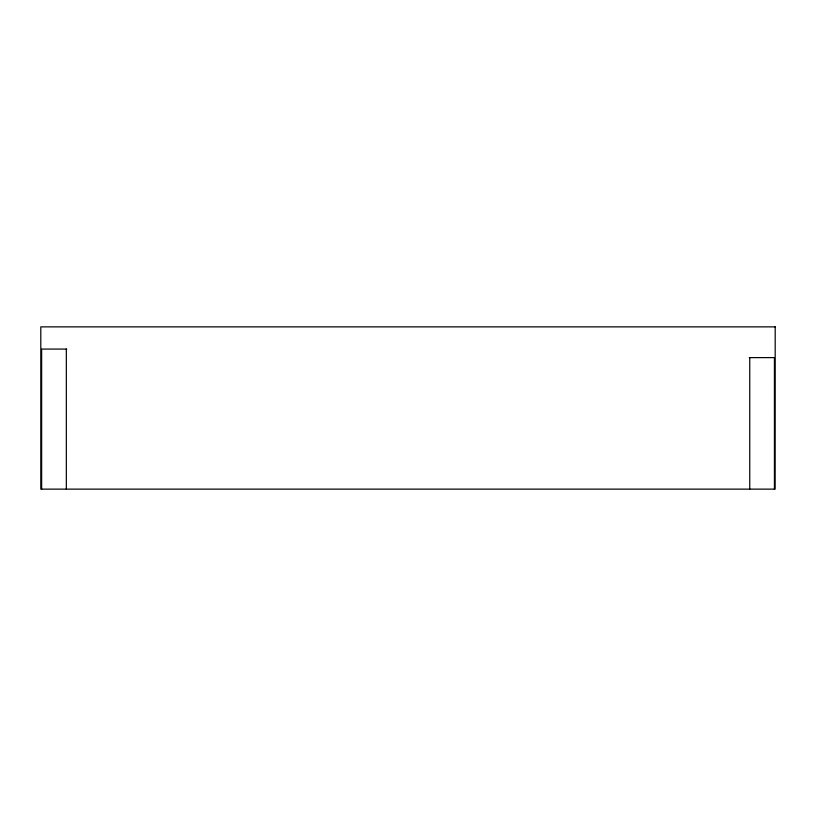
<?xml version="1.0" encoding="UTF-8"?>
<svg xmlns="http://www.w3.org/2000/svg" width="816" height="816" viewBox="0 0 816 816"><rect width="100%" height="100%" fill="white"/><g stroke="black" fill="none" stroke-linecap="round" stroke-linejoin="round"><path stroke-width="1.22" d="M66.718 349.075L41.626 349.075L41.626 489.131M749.302 357.612L774.425 357.612L774.425 489.131M749.751 357.612L749.751 489.131M66.341 349.075L66.341 489.131M775.2 326.869L775.118 489.131L40.8 489.131L40.8 326.869L775.2 326.869"/></g></svg>
